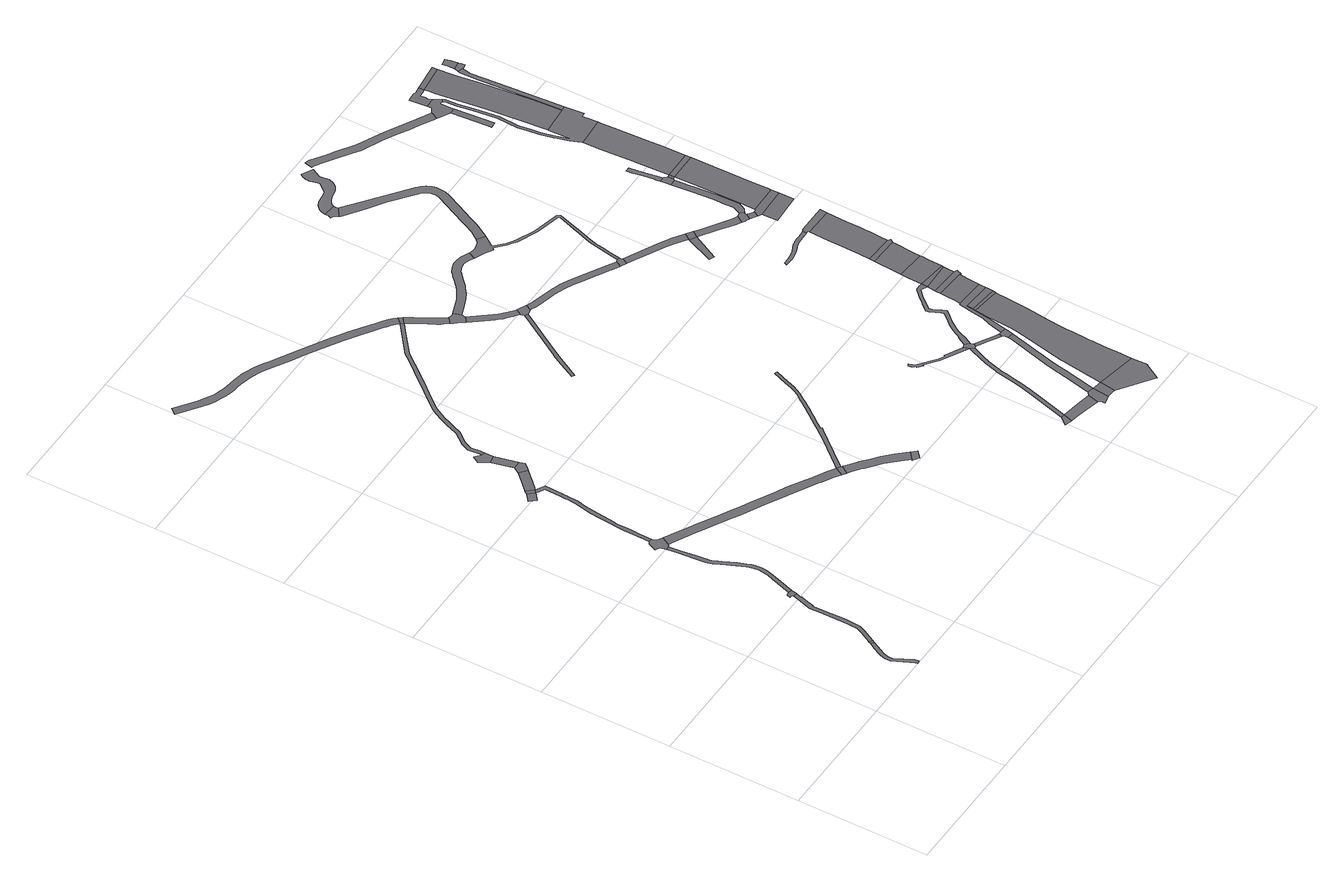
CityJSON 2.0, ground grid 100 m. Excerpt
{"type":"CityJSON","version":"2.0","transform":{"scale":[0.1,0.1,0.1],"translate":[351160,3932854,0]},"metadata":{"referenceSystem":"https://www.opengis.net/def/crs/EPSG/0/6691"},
"CityObjects":{
"road1":{"type":"Road","attributes":{"RoadStructureAttribute.sectionType":"1"},"geometry":[{"type":"MultiSurface","lod":"1","boundaries":[[[0,1,2,3,4,5,6,7,8,9,10,11,12,13,14,15,16]]]}]},
"road2":{"type":"Road","geometry":[{"type":"MultiSurface","lod":"1","boundaries":[[[15,17,18,19,16]]]}]},
"road3":{"type":"Road","attributes":{"RoadStructureAttribute.sectionType":"1"},"geometry":[{"type":"MultiSurface","lod":"1","boundaries":[[[20,21,22,23,24,25,26,27,28,29,30,31,18,17,32,33,34,35,36,37,38,39,40,41,42,43,44,45,46,47,48,49,50,51]]]}]},
"road4":{"type":"Road","geometry":[{"type":"MultiSurface","lod":"1","boundaries":[[[52,51,50,53,54,55,56,57,58]]]}]},
"road5":{"type":"Road","attributes":{"RoadStructureAttribute.sectionType":"1"},"geometry":[{"type":"MultiSurface","lod":"1","boundaries":[[[59,60,61,62,63,64,65,66,67,68,69,70,71,72,73,74,75,76,56,55,77,78,79,80,81,82,83,84,85,86,87,88,89,90,91,92,93,94,95,96,97]]]}]},
"road6":{"type":"Road","geometry":[{"type":"MultiSurface","lod":"1","boundaries":[[[98,99,100,101,102,103,104,105,106,107,108,59,97]]]}]},
"road7":{"type":"Road","attributes":{"RoadStructureAttribute.sectionType":"1"},"geometry":[{"type":"MultiSurface","lod":"1","boundaries":[[[109,110,111,112,113,114,115,116,117,118,119,120,121,122,123,104,103,124,125,126,127,128,129,130,131,132,133,134,135,136,137,138,139]]]}]},
"road8":{"type":"Road","attributes":{"RoadStructureAttribute.sectionType":"7"},"geometry":[{"type":"MultiSurface","lod":"1","boundaries":[[[139,140,141,142]]]}]},
"road9":{"type":"Road","geometry":[{"type":"MultiSurface","lod":"1","boundaries":[[[140,139,138,143]]]}]},
"road10":{"type":"Road","attributes":{"RoadStructureAttribute.sectionType":"7"},"geometry":[{"type":"MultiSurface","lod":"1","boundaries":[[[144,145,146,147,148,143,138,149,150,151,152,153]]]}]},
"road11":{"type":"Road","geometry":[{"type":"MultiSurface","lod":"1","boundaries":[[[154,153,152,155,156,157]]]}]},
"road12":{"type":"Road","geometry":[{"type":"MultiSurface","lod":"1","boundaries":[[[158,159,160,161,162,163,164,165]]]}]},
"road13":{"type":"Road","attributes":{"RoadStructureAttribute.sectionType":"1"},"geometry":[{"type":"MultiSurface","lod":"1","boundaries":[[[159,158,154,157]]]}]},
"road14":{"type":"Road","attributes":{"RoadStructureAttribute.sectionType":"1"},"geometry":[{"type":"MultiSurface","lod":"1","boundaries":[[[166,167,168,169,170,171,172,173,174,175,176,177,178,179,180,181,182,99,98,183,184,185,186,187,188,189,190,191,192,193,194,195,196,197,198]]]}]},
"road15":{"type":"Road","geometry":[{"type":"MultiSurface","lod":"1","boundaries":[[[197,199,200,201,202,198]]]}]},
"road16":{"type":"Road","attributes":{"RoadStructureAttribute.sectionType":"1"},"geometry":[{"type":"MultiSurface","lod":"1","boundaries":[[[203,204,205,206,207,208,209,210,211,212,213,214,215,216,217,218,219,220,221,222,223,224,225,226,227,228,229,230,231,232,233,234,235,236,237,238,239,240,241,242,243,244,245,246,247,248,249,250,251,252,253,254,255,256,257,258,259,260]]]}]},
"road17":{"type":"Road","attributes":{"RoadStructureAttribute.sectionType":"1"},"geometry":[{"type":"MultiSurface","lod":"1","boundaries":[[[199,261,262,263,264,265,266,267,268,269,270,271,272,273,274,275,276,200]]]}]},
"road18":{"type":"Road","attributes":{"RoadStructureAttribute.sectionType":"1"},"geometry":[{"type":"MultiSurface","lod":"1","boundaries":[[[277,278,279,280,281,282,283,284,259,285,286,287,288,289,290,291,292,293,294,295,296,297,298,299,300,301,302,162,161,303,304,305,306,307,308,309,310,311,312,313,314,315,316,317,318,284,319,320,321,322,323,324,325]]]}]},
"road19":{"type":"Road","geometry":[{"type":"MultiSurface","lod":"1","boundaries":[[[269,268,326,327,328]]]}]},
"road20":{"type":"Road","attributes":{"RoadStructureAttribute.sectionType":"1"},"geometry":[{"type":"MultiSurface","lod":"1","boundaries":[[[329,330,331,332,333,334,335,336,337,338,339,340,341,342,343,344,345,346,347,348,349,350,351,352,353,354,355,356,357,358,359,360,361,362,363,364,365,202,201]]]}]},
"road21":{"type":"Road","geometry":[{"type":"MultiSurface","lod":"1","boundaries":[[[259,284,283,366,260]]]}]},
"road22":{"type":"Road","attributes":{"RoadStructureAttribute.sectionType":"1"},"geometry":[{"type":"MultiSurface","lod":"1","boundaries":[[[367,368,369,370,371,372,373,374,375,376,377,378]]]}]},
"road23":{"type":"Road","geometry":[{"type":"MultiSurface","lod":"1","boundaries":[[[379,380,381,382,383,384,385,277,325]]]}]},
"road24":{"type":"Road","geometry":[{"type":"MultiSurface","lod":"1","boundaries":[[[386,387,388,389]]]}]},
"road25":{"type":"Road","attributes":{"RoadStructureAttribute.sectionType":"1"},"geometry":[{"type":"MultiSurface","lod":"1","boundaries":[[[390,391,392,393,394,395,396,397,398,399,400,401,402,382,381,403,404,405,406,407,408,409,410,411,412,413,414,415,416]]]}]},
"road26":{"type":"Road","geometry":[{"type":"MultiSurface","lod":"1","boundaries":[[[417,418,419,420,416,415,367,378]]]}]},
"road27":{"type":"Road","attributes":{"RoadStructureAttribute.sectionType":"1"},"geometry":[{"type":"MultiSurface","lod":"1","boundaries":[[[387,421,422,423,424,425,426,388]]]}]},
"road28":{"type":"Road","attributes":{"RoadStructureAttribute.sectionType":"1"},"geometry":[{"type":"MultiSurface","lod":"1","boundaries":[[[427,428,429,430,431,432,433,434,435,436,437,438,439,440,441,442,443,444,445,446,447,448,449,450,451,452,453,454,455,456,457,458,384,383,459,460,461,462,463,464,465,466,467,468,469,470,471,472,473,474,475,476,477,478,479,480,481,482,483,484,485,486,487,488,489]]]}]},
"road29":{"type":"Road","attributes":{"RoadStructureAttribute.sectionType":"1"},"geometry":[{"type":"MultiSurface","lod":"1","boundaries":[[[490,491,492,493,494,495,496,497,498,499,389,388,500,501,502,503,504,505,506,507,508,509,510,511,512,513]]]}]},
"road30":{"type":"Road","geometry":[{"type":"MultiSurface","lod":"1","boundaries":[[[425,424,514,515,516,517,518,519,520,521]]]}]},
"road31":{"type":"Road","attributes":{"RoadStructureAttribute.sectionType":"7"},"geometry":[{"type":"MultiSurface","lod":"1","boundaries":[[[522,523,520,519,524,525,526,527]]]}]},
"road32":{"type":"Road","attributes":{"RoadStructureAttribute.sectionType":"1"},"geometry":[{"type":"MultiSurface","lod":"1","boundaries":[[[528,529,530,531,532,533,534,535,536,537,538,539,540,541,542,543,544,545,546,547,548,549,513]]]}]},
"road33":{"type":"Road","attributes":{"RoadStructureAttribute.sectionType":"1"},"geometry":[{"type":"MultiSurface","lod":"1","boundaries":[[[550,551,552,553,554,555,556,557,558,559,560,418,417,561,562,563,564,565,566,567,568,569,570,571,572,573,574]]]}]},
"road34":{"type":"Road","attributes":{"RoadStructureAttribute.sectionType":"1"},"geometry":[{"type":"MultiSurface","lod":"1","boundaries":[[[520,575,576,577,578,579,580,581,582,583,584,585,586,587,588,589,521]]]}]},
"road35":{"type":"Road","geometry":[{"type":"MultiSurface","lod":"1","boundaries":[[[590,591,527,526,592,593,594]]]}]},
"road36":{"type":"Road","geometry":[{"type":"MultiSurface","lod":"1","boundaries":[[[512,595,596,597,598,528,513]]]}]},
"road37":{"type":"Road","attributes":{"RoadStructureAttribute.sectionType":"1"},"geometry":[{"type":"MultiSurface","lod":"1","boundaries":[[[599,600,601,602,596,595,603,604,605]]]}]},
"road38":{"type":"Road","geometry":[{"type":"MultiSurface","lod":"1","boundaries":[[[606,607,608,609,610,611,612,613,614]]]}]},
"road39":{"type":"Road","geometry":[{"type":"MultiSurface","lod":"1","boundaries":[[[615,616,617,618,619,599,605,620,621,622,583,582]]]}]},
"road40":{"type":"Road","geometry":[{"type":"MultiSurface","lod":"1","boundaries":[[[623,624,625,626,627,628,629,630,631,632,633,634,635,636,489,488,637,638,639,640,641,642,643,644,645,646,647,648,649,650,651,652,653,654,655,656,657,658,659,660,661,662,663,664,665,666,667,668,669,670,671,672,673]]]}]},
"road41":{"type":"Road","geometry":[{"type":"MultiSurface","lod":"1","boundaries":[[[674,657,656,574,573,675,676]]]}]},
"road42":{"type":"Road","attributes":{"function":"2","RoadStructureAttribute.sectionType":"1"},"geometry":[{"type":"MultiSurface","lod":"1","boundaries":[[[677,678,679,680,681,682,683,684,685,686,687,688,689,690,691,692,693,694,695,696,697,698,699,700,701,702,703,704,527,591]]]}]},
"road43":{"type":"Road","attributes":{"RoadStructureAttribute.sectionType":"1"},"geometry":[{"type":"MultiSurface","lod":"1","boundaries":[[[705,706,707,708,709,710,711,712,713,714,715,716,717,718,719,720,721,722,723,724,725,726,727,728,729,730,731,732,598,597,733,734,735,736,737,738,739,740,741,742,743,744,745,746,747,748,749,750,751,752,753,754,755,756]]]}]},
"road44":{"type":"Road","attributes":{"RoadStructureAttribute.sectionType":"1"},"geometry":[{"type":"MultiSurface","lod":"1","boundaries":[[[757,758,759,760,761,762,763,764,765,766,767,768,769,770,771,772,773,774,775,776,777,778,779,780,611,610,781,782,783,784,785,786,787,788,789,790,791,792,793,794,795,796,797,798,799,800,801,802,803,804,805,806,807,625,624]]]}]},
"road45":{"type":"Road","attributes":{"RoadStructureAttribute.sectionType":"1"},"geometry":[{"type":"MultiSurface","lod":"1","boundaries":[[[613,808,809,810,811,812,813,814,815,816,817,818,819,820,821,822,823,824,825,826,827,828,829,830,831,832,833,834,835,836,837,838,839,840,841,842,843,844,845,846,847,848,849,850,851,852,853,614]]]}]},
"road46":{"type":"Road","attributes":{"RoadStructureAttribute.sectionType":"1"},"geometry":[{"type":"MultiSurface","lod":"1","boundaries":[[[854,855,856,857,676,675,858,859,860,861,862]]]}]},
"road47":{"type":"Road","geometry":[{"type":"MultiSurface","lod":"1","boundaries":[[[863,864,865,866,867,868,869,870,871,872,873,874,875,617,616,876,877,878,879,880]]]}]},
"road48":{"type":"Road","geometry":[{"type":"MultiSurface","lod":"1","boundaries":[[[881,882,883,693,692]]]}]},
"road49":{"type":"Road","attributes":{"RoadStructureAttribute.sectionType":"1"},"geometry":[{"type":"MultiSurface","lod":"1","boundaries":[[[883,882,884,863,880]]]}]},
"road50":{"type":"Road","attributes":{"function":"2","RoadStructureAttribute.sectionType":"7"},"geometry":[{"type":"MultiSurface","lod":"1","boundaries":[[[885,886,887,888,889,865,864,890,891,892]]]}]},
"road51":{"type":"Road","geometry":[{"type":"MultiSurface","lod":"1","boundaries":[[[893,894,895,854,862]]]}]},
"road52":{"type":"Road","geometry":[{"type":"MultiSurface","lod":"1","boundaries":[[[896,897,898,899,900,901,902,903,904,905,885,892]]]}]},
"road53":{"type":"Road","attributes":{"RoadStructureAttribute.sectionType":"1"},"geometry":[{"type":"MultiSurface","lod":"1","boundaries":[[[903,906,907,908,756,909,904]]]}]},
"road54":{"type":"Road","geometry":[{"type":"MultiSurface","lod":"1","boundaries":[[[705,756,908,910]]]}]},
"road55":{"type":"Road","attributes":{"RoadStructureAttribute.sectionType":"1"},"geometry":[{"type":"MultiSurface","lod":"1","boundaries":[[[911,912,913,914,895,894,893,915,916,894,917,918,919]]]}]},
"road56":{"type":"Road","attributes":{"RoadStructureAttribute.sectionType":"1"},"geometry":[{"type":"MultiSurface","lod":"1","boundaries":[[[920,921,922,923,924,925,926,927,928,929,930,931,932,933,934,935,936,937,938,939,940]]]}]},
"road57":{"type":"Road","attributes":{"function":"2","RoadStructureAttribute.sectionType":"7"},"geometry":[{"type":"MultiSurface","lod":"1","boundaries":[[[941,942,943,944,945,946,705,910]]]}]},
"road58":{"type":"Road","attributes":{"function":"2","RoadStructureAttribute.sectionType":"1"},"geometry":[{"type":"MultiSurface","lod":"1","boundaries":[[[943,947,948,949,950,951,952,944]]]}]},
"road59":{"type":"Road","geometry":[{"type":"MultiSurface","lod":"1","boundaries":[[[953,950,949,954,955]]]}]},
"road60":{"type":"Road","geometry":[{"type":"MultiSurface","lod":"1","boundaries":[[[956,957,958,959,960,961,962,963,964,911,919]]]}]},
"road61":{"type":"Road","attributes":{"function":"2","RoadStructureAttribute.sectionType":"1"},"geometry":[{"type":"MultiSurface","lod":"1","boundaries":[[[965,966,967,968,969,970,971,972,973,974,953,955]]]}]},
"road62":{"type":"Road","attributes":{"RoadStructureAttribute.sectionType":"1"},"geometry":[{"type":"MultiSurface","lod":"1","boundaries":[[[975,976,977,978,960,959]]]}]},
"road63":{"type":"Road","geometry":[{"type":"MultiSurface","lod":"1","boundaries":[[[939,979,980,971,970,981,982,983,984,985,986,987,940]]]}]},
"road64":{"type":"Road","attributes":{"RoadStructureAttribute.sectionType":"1"},"geometry":[{"type":"MultiSurface","lod":"1","boundaries":[[[988,989,990,991,992,993,994,995,996,997,998,999,1000,1001,1002,1003,1004,1005,1006,1007,1008,1009,1010,1011,1012]]]}]},
"road65":{"type":"Road","attributes":{"RoadStructureAttribute.sectionType":"1"},"geometry":[{"type":"MultiSurface","lod":"1","boundaries":[[[1013,1014,1015,1016,1017,1018,1019,1020,1021,963,962,1022,1023,1024,1025,1026,1027,1028,1029,1030,1031,1032]]]}]},
"road66":{"type":"Road","geometry":[{"type":"MultiSurface","lod":"1","boundaries":[[[1033,1034,1035,1036]]]}]},
"road67":{"type":"Road","geometry":[{"type":"MultiSurface","lod":"1","boundaries":[[[1037,1038,1039,976,975,1040,1033,1036,1041]]]}]},
"road68":{"type":"Road","geometry":[{"type":"MultiSurface","lod":"1","boundaries":[[[1042,1043,1044,1045,1046,1047,1048,1049,1013,1032]]]}]},
"road69":{"type":"Road","attributes":{"RoadStructureAttribute.sectionType":"1"},"geometry":[{"type":"MultiSurface","lod":"1","boundaries":[[[1050,1051,1052,1053,1054,1055,1056,1057,1047,1046]]]}]},
"road70":{"type":"Road","attributes":{"RoadStructureAttribute.sectionType":"6"},"geometry":[{"type":"MultiSurface","lod":"1","boundaries":[[[1058,1059,1043,1042,1060,1061]]]}]},
"road71":{"type":"Road","attributes":{"function":"2","RoadStructureAttribute.sectionType":"1"},"geometry":[{"type":"MultiSurface","lod":"1","boundaries":[[[1062,1063,1064,1065,1066,1067,1068,1061,1069,1070,1071,1072,1037,1041]]]}]},
"road72":{"type":"Road","geometry":[{"type":"MultiSurface","lod":"1","boundaries":[[[1068,1073,1058,1061]]]}]},
"road73":{"type":"Road","attributes":{"function":"2","RoadStructureAttribute.sectionType":"1"},"geometry":[{"type":"MultiSurface","lod":"1","boundaries":[[[1074,1075,1076,1077,1078,1079,1080,1081,1082,1083,1058,1073]]]}]},
"road74":{"type":"Road","attributes":{"RoadStructureAttribute.sectionType":"1"},"geometry":[{"type":"MultiSurface","lod":"1","boundaries":[[[1084,1085,1086,1087,1088]]]}]},
"road75":{"type":"Road","geometry":[{"type":"MultiSurface","lod":"1","boundaries":[[[1089,1090,1091,1092,1093,1094,1095,988,1012,1096,1097,1088,1087,1098,1099,1100,1101,1102]]]}]},
"road76":{"type":"Road","attributes":{"RoadStructureAttribute.sectionType":"7"},"geometry":[{"type":"MultiSurface","lod":"1","boundaries":[[[1103,1104,1105,1106,1107,1108,1109,1110,1111,1112,1113,1114,1115,1116,1117,1118,1094,1093]]]}]},
"road77":{"type":"Road","geometry":[{"type":"MultiSurface","lod":"1","boundaries":[[[1119,1120,1121,1122,1123,1124,1125,1126,1127,1128,1129,1130,1131,1132,1133,1134,1135,1136,1137,1089,1102,1138,1139,1140,1141,1142,1143,1144,1145,1146,1147,1148,1149,1150,1151,1079,1078,1152,1153,1154]]]}]},
"road78":{"type":"Road","attributes":{"function":"2","RoadStructureAttribute.sectionType":"1"},"geometry":[{"type":"MultiSurface","lod":"1","boundaries":[[[1155,1156,1157,1158,1159,1160,1108,1161,1162,1163,1164,1165,1124,1123]]]}]},
"road79":{"type":"Road","geometry":[{"type":"MultiSurface","lod":"1","boundaries":[[[1108,1160,1166,1109]]]}]},
"road80":{"type":"Road","attributes":{"RoadStructureAttribute.sectionType":"1"},"geometry":[{"type":"MultiSurface","lod":"1","boundaries":[[[1167,1168,1169,1170,1171,1172,1173,1174,1175,1176,1177,1178,1179,1180,1122,1121]]]}]},
"road81":{"type":"Road","geometry":[{"type":"MultiSurface","lod":"1","boundaries":[[[1181,1182,1174,1173,1183,1184,1185,1186,1187]]]}]},
"road82":{"type":"Road","attributes":{"RoadStructureAttribute.sectionType":"1"},"geometry":[{"type":"MultiSurface","lod":"1","boundaries":[[[1186,1188,1189,1190,1191,1187]]]}]}
},
"vertices":[
[509,323,0],[483,273,0],[473,254,0],[461,213,0],[461,167,0],[519,50,0],[529,32,0],[533,1,0],[561,6,0],[555,40,0],[489,173,0],[489,209,0],[499,244,0],[516,276,0],[535,313,0],[558,354,0],[534,368,0],
[568,372,0],[544,386,0],[539,387,0],
[648,1014,0],[643,997,0],[622,932,0],[612,898,0],[609,881,0],[612,801,0],[613,782,0],[613,781,0],[618,642,0],[618,638,0],[611,520,0],[594,476,0],[587,406,0],[619,465,0],[638,514,0],[645,616,0],[646,627,0],[646,630,0],[646,646,0],[641,793,0],[638,877,0],[639,886,0],[646,884,0],[646,890,0],[649,897,0],[661,937,0],[675,984,0],[677,990,0],[671,992,0],[677,1014,0],[684,1034,0],[658,1043,0],
[656,1049,0],[688,1044,0],[691,1065,0],[695,1079,0],[671,1087,0],[642,1082,0],[635,1054,0],
[600,1993,0],[608,1910,0],[619,1795,0],[625,1740,0],[629,1708,0],[630,1693,0],[640,1662,0],[648,1644,0],[663,1611,0],[665,1607,0],[705,1518,0],[731,1450,0],[738,1431,0],[744,1406,0],[750,1370,0],[740,1303,0],[738,1290,0],[724,1247,0],[749,1239,0],[764,1284,0],[771,1320,0],[773,1338,0],[778,1370,0],[775,1392,0],[772,1410,0],[767,1439,0],[756,1469,0],[733,1529,0],[691,1623,0],[680,1646,0],[671,1667,0],[668,1672,0],[660,1699,0],[658,1717,0],[655,1743,0],[649,1798,0],[637,1907,0],[629,1983,0],[627,1996,0],
[645,2009,0],[681,2073,0],[655,2088,0],[646,2091,0],[630,2117,0],[630,2130,0],[602,2131,0],[584,2121,0],[553,2057,0],[587,2040,0],[598,2007,0],
[669,2982,0],[663,2858,0],[663,2827,0],[663,2819,0],[663,2812,0],[659,2742,0],[645,2678,0],[633,2612,0],[623,2517,0],[614,2436,0],[609,2404,0],[608,2348,0],[607,2324,0],[606,2284,0],[606,2259,0],[632,2226,0],[634,2284,0],[635,2325,0],[636,2405,0],[640,2432,0],[650,2514,0],[660,2608,0],[672,2674,0],[687,2739,0],[690,2813,0],[690,2824,0],[691,2855,0],[691,2858,0],[696,2997,0],[631,3036,0],[608,3017,0],
[568,3062,0],[511,3018,0],[550,2973,0],
[585,3088,0],
[703,3209,0],[649,3153,0],[630,3134,0],[609,3112,0],[592,3095,0],[645,3047,0],[694,3096,0],[712,3116,0],[765,3170,0],[711,3217,0],
[740,3262,0],[775,3181,0],[810,3224,0],[800,3265,0],
[700,3428,0],[759,3442,0],[756,3452,0],[759,3506,0],[732,3508,0],[699,3542,0],[689,3548,0],[654,3499,0],
[1788,1466,0],[1763,1481,0],[1708,1513,0],[1592,1579,0],[1531,1613,0],[1474,1643,0],[1454,1654,0],[1305,1734,0],[1294,1739,0],[1191,1795,0],[1137,1824,0],[1074,1858,0],[1041,1876,0],[892,1958,0],[888,1961,0],[810,2003,0],[795,2011,0],[855,1899,0],[859,1897,0],[1040,1797,0],[1050,1792,0],[1057,1788,0],[1129,1749,0],[1272,1672,0],[1297,1659,0],[1457,1574,0],[1490,1556,0],[1497,1552,0],[1673,1453,0],[1681,1448,0],[1752,1406,0],[1813,1368,0],[1845,1431,0],
[1841,1349,0],[1880,1407,0],[1873,1414,0],[1851,1434,0],
[1539,4691,0],[1515,4714,0],[1485,4737,0],[1457,4757,0],[1401,4795,0],[1367,4819,0],[1341,4837,0],[1271,4885,0],[1222,4915,0],[1176,4945,0],[967,5065,0],[848,5133,0],[756,5185,0],[732,5199,0],[689,5224,0],[650,5243,0],[642,5246,0],[611,5260,0],[570,5273,0],[529,5283,0],[487,5291,0],[446,5297,0],[415,5301,0],[386,5306,0],[345,5319,0],[304,5332,0],[268,5349,0],[234,5368,0],[193,5392,0],[39,5505,0],[4,5459,0],[160,5341,0],[203,5314,0],[245,5292,0],[284,5275,0],[331,5259,0],[372,5247,0],[408,5239,0],[438,5235,0],[480,5230,0],[515,5223,0],[555,5213,0],[590,5201,0],[627,5187,0],[656,5173,0],[724,5134,0],[847,5063,0],[934,5014,0],[1147,4891,0],[1192,4863,0],[1239,4832,0],[1413,4714,0],[1423,4707,0],[1449,4689,0],[1473,4670,0],[1498,4647,0],[1517,4625,0],[1560,4669,0],
[1874,1327,0],[1936,1280,0],[1943,1274,0],[1954,1265,0],[1987,1237,0],[2048,1185,0],[2114,1121,0],[2180,1049,0],[2236,1092,0],[2164,1170,0],[2095,1237,0],[2033,1290,0],[1980,1335,0],[1964,1346,0],[1915,1384,0],[1888,1402,0],
[1740,4381,0],[1716,4414,0],[1706,4431,0],[1697,4446,0],[1615,4588,0],[1593,4622,0],[1581,4639,0],[1533,4603,0],[1468,4587,0],[1293,4449,0],[1286,4440,0],[1268,4419,0],[1180,4312,0],[1080,4192,0],[1068,4177,0],[1032,4134,0],[934,4019,0],[910,3974,0],[880,3917,0],[850,3845,0],[842,3824,0],[820,3765,0],[757,3685,0],[753,3680,0],[724,3616,0],[731,3542,0],[759,3508,0],[759,3543,0],[752,3611,0],[778,3669,0],[844,3751,0],[867,3814,0],[874,3830,0],[891,3871,0],[905,3906,0],[957,4004,0],[1053,4116,0],[1089,4160,0],[1201,4294,0],[1286,4397,0],[1313,4430,0],[1479,4561,0],[1548,4582,0],[1564,4556,0],[1614,4467,0],[1644,4414,0],[1656,4394,0],[1667,4378,0],[1692,4346,0],
[2173,1039,0],[2218,1009,0],[2270,1056,0],
[1879,1422,0],[2048,1620,0],[2089,1670,0],[2108,1693,0],[2109,1695,0],[2124,1712,0],[2117,1718,0],[2150,1763,0],[2192,1818,0],[2206,1838,0],[2242,1884,0],[2250,1895,0],[2281,1938,0],[2301,1969,0],[2330,2010,0],[2348,2045,0],[2365,2079,0],[2386,2139,0],[2427,2245,0],[2408,2253,0],[2367,2146,0],[2346,2086,0],[2331,2054,0],[2313,2021,0],[2283,1980,0],[2262,1951,0],[2240,1920,0],[2232,1909,0],[2218,1891,0],[2188,1852,0],[2132,1777,0],[2085,1713,0],[2084,1712,0],[2066,1689,0],[2025,1639,0],[1976,1582,0],[1866,1452,0],
[1574,4647,0],
[2019,3960,0],[1794,3598,0],[1793,3596,0],[1764,3544,0],[1680,3390,0],[1702,3378,0],[1773,3507,0],[1790,3538,0],[1815,3584,0],[1923,3758,0],[1994,3873,0],[2039,3944,0],
[1708,4323,0],[1723,4305,0],[1759,4259,0],[1799,4291,0],[1805,4321,0],[1784,4378,0],[1768,4372,0],
[2989,346,0],[3046,331,0],[3067,400,0],[3040,405,0],
[2027,4040,0],[2016,4049,0],[2001,4058,0],[1993,4065,0],[1990,4068,0],[1976,4080,0],[1964,4090,0],[1953,4100,0],[1941,4114,0],[1930,4126,0],[1922,4136,0],[1918,4139,0],[1918,4140,0],[1860,4132,0],[1863,4128,0],[1880,4106,0],[1893,4093,0],[1903,4081,0],[1917,4066,0],[1931,4053,0],[1944,4042,0],[1957,4030,0],[1971,4018,0],[1987,4007,0],[1999,3999,0],[2012,3990,0],[2037,4033,0],
[2083,3955,0],[2104,4000,0],[2089,4008,0],[2063,4020,0],
[3058,328,0],[3119,314,0],[3185,300,0],[3290,276,0],[3311,359,0],[3203,377,0],
[2328,4589,0],[2308,4599,0],[2293,4605,0],[2280,4610,0],[2268,4614,0],[2257,4616,0],[2245,4619,0],[2232,4620,0],[2220,4620,0],[2208,4620,0],[2196,4619,0],[2183,4617,0],[2171,4613,0],[2159,4609,0],[2145,4603,0],[2131,4596,0],[2121,4589,0],[2111,4581,0],[2102,4573,0],[2093,4565,0],[2054,4526,0],[2036,4510,0],[2019,4495,0],[2012,4489,0],[1998,4478,0],[1980,4466,0],[1965,4455,0],[1949,4446,0],[1933,4437,0],[1916,4429,0],[1899,4422,0],[1882,4415,0],[1902,4358,0],[1930,4370,0],[1946,4377,0],[1964,4385,0],[1979,4393,0],[1995,4403,0],[2007,4411,0],[2019,4420,0],[2034,4431,0],[2049,4442,0],[2057,4448,0],[2063,4453,0],[2066,4455,0],[2077,4465,0],[2086,4474,0],[2130,4517,0],[2139,4525,0],[2148,4533,0],[2157,4541,0],[2168,4547,0],[2179,4552,0],[2190,4556,0],[2203,4558,0],[2215,4560,0],[2226,4560,0],[2239,4559,0],[2251,4556,0],[2262,4553,0],[2273,4548,0],[2310,4531,0],[2335,4585,0],
[3283,1261,0],[3274,1241,0],[3239,1160,0],[3219,1104,0],[3200,1046,0],[3184,985,0],[3179,962,0],[3166,884,0],[3151,800,0],[3124,702,0],[3073,420,0],[3141,664,0],[3156,717,0],[3178,794,0],[3190,865,0],[3203,938,0],[3206,957,0],[3213,984,0],[3227,1038,0],[3245,1095,0],[3265,1149,0],[3299,1230,0],[3305,1242,0],[3285,1266,0],
[3295,272,0],[3298,269,0],[3304,257,0],[3309,227,0],[3365,239,0],[3369,243,0],[3385,368,0],[3339,379,0],
[3446,357,0],[3428,360,0],[3407,240,0],[3425,239,0],[3443,236,0],[3460,354,0],
[3270,1308,0],[3141,1379,0],[3133,1371,0],[3093,1393,0],[2964,1495,0],[2958,1504,0],[2951,1518,0],[2949,1526,0],[2947,1533,0],[2946,1539,0],[2930,1532,0],[2931,1521,0],[2932,1510,0],[2934,1503,0],[2938,1495,0],[2942,1490,0],[2952,1482,0],[2945,1473,0],[2982,1443,0],[2989,1452,0],[3084,1377,0],[3271,1274,0],
[2709,3738,0],[2520,3846,0],[2454,3883,0],[2391,3913,0],[2363,3922,0],[2316,3938,0],[2302,3943,0],[2163,3979,0],[2144,3985,0],[2127,3991,0],[2113,3996,0],[2094,3950,0],[2111,3943,0],[2129,3937,0],[2149,3931,0],[2287,3896,0],[2297,3892,0],[2372,3866,0],[2431,3838,0],[2496,3802,0],[2501,3799,0],[2685,3694,0],[2690,3691,0],[2750,3660,0],[2773,3704,0],
[3412,496,0],[3435,612,0],[3449,690,0],[3467,762,0],[3480,815,0],[3499,887,0],[3521,970,0],[3551,1094,0],[3509,1104,0],[3503,1078,0],[3474,958,0],[3423,767,0],[3403,692,0],[3381,584,0],[3340,386,0],
[3766,177,0],[3763,299,0],[3690,58,0],[3692,58,0],[3764,177,0],
[3320,1244,0],[3334,1265,0],[3329,1290,0],[3299,1319,0],
[3503,1171,0],[3482,1180,0],[3480,1181,0],[3429,1211,0],[3421,1186,0],[3459,1165,0],[3492,1144,0],
[2155,5571,0],[2144,5547,0],[2167,5536,0],[2180,5510,0],[2183,5506,0],[2250,5553,0],[2247,5570,0],[2248,5587,0],[2154,5594,0],
[3555,1112,0],[3565,1160,0],[3522,1168,0],[3517,1168,0],[3504,1171,0],[3504,1134,0],[3506,1132,0],[3508,1122,0],
[2470,4490,0],[2526,4573,0],[2470,4610,0],[2462,4603,0],[2451,4594,0],[2440,4587,0],[2431,4583,0],[2420,4580,0],[2406,4577,0],[2394,4575,0],[2382,4574,0],[2370,4575,0],[2358,4578,0],[2346,4581,0],[2374,4501,0],[2382,4497,0],[2447,4460,0],[2459,4475,0],[2533,4406,0],[2559,4389,0],[2595,4365,0],[2748,4299,0],[2934,4255,0],[2936,4238,0],[2894,4111,0],[2875,4057,0],[2863,4024,0],[2851,3988,0],[2837,3943,0],[2836,3940,0],[2832,3930,0],[2818,3847,0],[2806,3778,0],[2794,3713,0],[2814,3710,0],[2830,3804,0],[2835,3833,0],[2850,3916,0],[2851,3926,0],[2872,3988,0],[2886,4030,0],[2893,4052,0],[2911,4104,0],[2959,4251,0],[2945,4273,0],[2754,4317,0],[2734,4326,0],[2603,4382,0],[2569,4404,0],[2543,4421,0],[2472,4489,0],
[2812,3700,0],[2793,3637,0],[2818,3684,0],
[3764,421,0],[3764,490,0],[3767,583,0],[3767,585,0],[3767,608,0],[3767,621,0],[3768,641,0],[3768,662,0],[3775,781,0],[3775,812,0],[3778,858,0],[3789,955,0],[3809,1140,0],[3824,1320,0],[3827,1378,0],[3828,1397,0],[3617,1421,0],[3605,1321,0],[3597,1191,0],[3595,1154,0],[3593,1136,0],[3585,1076,0],[3564,965,0],[3539,850,0],[3518,747,0],[3507,694,0],[3501,660,0],[3479,492,0],
[3645,1859,0],[3634,1861,0],[3622,1864,0],[3583,1863,0],[3535,1813,0],[3531,1809,0],[3526,1803,0],[3521,1798,0],[3496,1770,0],[3491,1764,0],[3485,1757,0],[3450,1717,0],[3441,1704,0],[3440,1679,0],[3460,1640,0],[3477,1606,0],[3481,1596,0],[3481,1590,0],[3481,1585,0],[3479,1581,0],[3470,1570,0],[3460,1558,0],[3413,1506,0],[3411,1504,0],[3374,1451,0],[3337,1378,0],[3332,1382,0],[3300,1323,0],[3356,1343,0],[3377,1392,0],[3385,1414,0],[3397,1437,0],[3433,1487,0],[3441,1497,0],[3482,1542,0],[3511,1576,0],[3516,1586,0],[3515,1591,0],[3500,1618,0],[3476,1664,0],[3473,1672,0],[3471,1685,0],[3469,1700,0],[3502,1740,0],[3511,1750,0],[3515,1755,0],[3532,1774,0],[3549,1792,0],[3590,1836,0],[3598,1835,0],[3608,1829,0],[3641,1810,0],
[2571,4642,0],[2580,4658,0],[2595,4689,0],[2605,4710,0],[2624,4751,0],[2650,4804,0],[2728,4967,0],[2736,4983,0],[2752,5023,0],[2756,5056,0],[2755,5090,0],[2755,5097,0],[2753,5110,0],[2748,5126,0],[2744,5137,0],[2739,5149,0],[2733,5160,0],[2726,5170,0],[2719,5180,0],[2711,5189,0],[2700,5200,0],[2687,5213,0],[2507,5352,0],[2380,5450,0],[2190,5496,0],[2200,5486,0],[2341,5389,0],[2469,5302,0],[2645,5166,0],[2653,5159,0],[2663,5151,0],[2670,5140,0],[2677,5130,0],[2682,5119,0],[2686,5108,0],[2690,5096,0],[2693,5084,0],[2692,5072,0],[2693,5063,0],[2691,5048,0],[2687,5036,0],[2680,5018,0],[2652,4961,0],[2608,4866,0],[2565,4777,0],[2538,4720,0],[2528,4700,0],[2522,4688,0],[2517,4677,0],[2486,4632,0],[2478,4619,0],
[2254,5601,0],[2259,5609,0],[2272,5621,0],[2282,5626,0],[2309,5637,0],[2334,5645,0],[2352,5647,0],[2359,5649,0],[2371,5653,0],[2383,5657,0],[2393,5662,0],[2405,5668,0],[2415,5675,0],[2423,5684,0],[2432,5696,0],[2441,5710,0],[2445,5722,0],[2448,5733,0],[2450,5745,0],[2451,5758,0],[2450,5770,0],[2448,5783,0],[2442,5815,0],[2478,5884,0],[2396,5928,0],[2387,5915,0],[2381,5904,0],[2377,5894,0],[2373,5880,0],[2372,5868,0],[2371,5856,0],[2371,5843,0],[2373,5836,0],[2387,5780,0],[2386,5773,0],[2335,5713,0],[2330,5708,0],[2317,5704,0],[2235,5694,0],[2228,5692,0],[2207,5681,0],[2200,5676,0],[2192,5668,0],[2176,5655,0],[2169,5643,0],[2160,5626,0],
[3236,3450,0],[3148,3511,0],[3134,3518,0],[3080,3549,0],[2873,3596,0],[2882,3591,0],[3064,3497,0],[3135,3454,0],[3204,3404,0],
[3838,1481,0],[3841,1531,0],[3621,1545,0],[3609,1544,0],[3606,1528,0],[3603,1507,0],[3601,1499,0],[3593,1451,0],[3576,1341,0],[3573,1329,0],[3569,1325,0],[3562,1305,0],[3553,1278,0],[3569,1184,0],[3581,1244,0],[3594,1309,0],[3623,1496,0],[3625,1495,0],
[3832,1397,0],[3833,1419,0],[3619,1442,0],
[3837,1466,0],
[3634,1707,0],[3631,1674,0],[3624,1579,0],[3624,1575,0],[3624,1568,0],[3843,1555,0],[3846,1605,0],[3852,1692,0],
[3204,3399,0],[3251,3371,0],[3284,3417,0],
[3854,1691,0],[3862,1686,0],[3876,1725,0],[3871,1727,0],[3871,1731,0],[3858,1732,0],[3856,1732,0],[3855,1733,0],[3637,1749,0],[3635,1724,0],
[3856,1757,0],[3857,1778,0],[3858,1818,0],[3640,1796,0],
[3861,1831,0],
[3561,3242,0],[3528,3253,0],[3356,3368,0],[3320,3392,0],[3111,3187,0],[3149,3171,0],[3372,3289,0],[3484,3213,0],[3524,3186,0],
[3610,2793,0],[3580,2791,0],[3551,2790,0],[3528,2786,0],[3524,2785,0],[3499,2776,0],[3461,2757,0],[3413,2747,0],[3384,2744,0],[3342,2742,0],[3333,2719,0],[3392,2719,0],[3424,2722,0],[3472,2732,0],[3511,2749,0],[3531,2756,0],[3554,2760,0],[3582,2762,0],[3608,2763,0],[3665,2768,0],[3662,2797,0],
[3866,1948,0],[3869,1993,0],[3870,2008,0],[3653,2026,0],[3652,2008,0],[3649,1959,0],
[3874,2075,0],[3882,2203,0],[3884,2229,0],[3666,2240,0],[3665,2216,0],[3656,2089,0],
[3668,2279,0],[3902,2258,0],[3885,2269,0],
[3546,3172,0],[3565,3167,0],[3575,3164,0],[3581,3160,0],[3606,3200,0],[3608,3214,0],[3616,3220,0],[3595,3248,0],[3591,3248,0],
[3887,2344,0],[3890,2410,0],[3891,2455,0],[3893,2490,0],[3894,2602,0],[3899,2748,0],[3683,2756,0],[3678,2607,0],[3677,2496,0],[3672,2354,0],
[3632,3129,0],[3656,3168,0],[3639,3179,0],[3615,3194,0],
[3674,2767,0],[3680,2765,0],[3899,2766,0],[3900,2789,0],[3900,2806,0],[3680,2808,0],[3679,2804,0],[3673,2800,0],[3666,2797,0],
[3349,5490,0],[3207,5567,0],[3033,5664,0],[2835,5758,0],[2702,5845,0],[2636,5889,0],[2624,5897,0],[2536,5955,0],[2503,5963,0],[2489,5905,0],[2513,5898,0],[2584,5851,0],[2638,5815,0],[2741,5746,0],[2803,5704,0],[2953,5636,0],[2994,5615,0],[3035,5592,0],[3072,5572,0],[3077,5569,0],[3134,5538,0],[3196,5504,0],[3262,5468,0],[3301,5446,0],[3319,5436,0],
[3588,3775,0],[3594,3707,0],[3599,3652,0],[3602,3629,0],[3614,3461,0],[3618,3371,0],[3621,3308,0],[3606,3275,0],[3605,3272,0],[3622,3224,0],[3629,3230,0],[3646,3242,0],[3659,3270,0],[3669,3291,0],[3672,3297,0],[3664,3464,0],[3652,3634,0],[3648,3671,0],[3638,3763,0],[3638,3779,0],
[3660,3111,0],[3668,2993,0],[3899,3009,0],[3896,3119,0],
[3677,3175,0],[3668,3169,0],[3667,3169,0],[3636,3127,0],[3894,3181,0],
[3643,3790,0],[3644,3833,0],[3641,3833,0],[3622,3852,0],[3618,3855,0],[3580,3851,0],[3583,3826,0],[3584,3816,0],
[3594,4006,0],[3588,4053,0],[3581,4102,0],[3545,4099,0],[3553,4047,0],[3560,4000,0],[3575,3902,0],[3577,3886,0],
[3662,3833,0],[3656,3833,0],[3658,3793,0],[3664,3793,0],
[3893,3214,0],[3891,3255,0],[3889,3335,0],[3887,3484,0],[3887,3506,0],[3885,3629,0],[3881,3797,0],[3670,3655,0],[3671,3618,0],[3678,3265,0],[3678,3249,0],
[3880,3837,0],
[3876,4010,0],[3870,4105,0],[3856,4386,0],[3851,4477,0],[3849,4501,0],[3629,4484,0],[3636,4362,0],[3649,4135,0],[3652,4065,0],[3661,3854,0],
[3436,5107,0],[3439,5079,0],[3483,5083,0],[3459,5385,0],[3414,5385,0],
[3495,5498,0],[3489,5506,0],[3465,5545,0],[3463,5547,0],[3462,5552,0],[3388,5545,0],[3390,5518,0],[3341,5424,0],[3357,5415,0],[3458,5389,0],[3458,5390,0],[3453,5492,0],[3458,5491,0],[3476,5486,0],
[3452,5584,0],[3451,5605,0],[3450,5641,0],[3477,5644,0],[3499,5646,0],[3512,5648,0],[3506,5690,0],[3467,5686,0],[3458,5684,0],[3448,5687,0],[3443,5689,0],[3414,5687,0],[3384,5683,0],[3380,5682,0],[3376,5682,0],[3378,5659,0],
[3872,4624,0],[3859,4745,0],[3857,4767,0],[3822,4764,0],[3821,4764,0],[3611,4746,0],[3611,4740,0],[3620,4572,0],[3583,4692,0],[3566,4778,0],[3555,4855,0],[3550,4894,0],[3544,4930,0],[3545,4948,0],[3553,5091,0],[3527,5278,0],[3513,5380,0],[3503,5484,0],[3501,5487,0],[3485,5469,0],[3493,5378,0],[3508,5275,0],[3532,5090,0],[3524,4929,0],[3535,4853,0],[3546,4775,0],[3564,4687,0],[3567,4677,0],[3576,4649,0],[3599,4570,0],[3600,4566,0],[3618,4514,0],[3627,4488,0],[3842,4587,0],[3842,4588,0],[3840,4620,0],
[3803,4991,0],[3786,5151,0],[3758,5385,0],[3742,5510,0],[3736,5566,0],[3725,5673,0],[3512,5646,0],[3518,5599,0],[3521,5572,0],[3567,5203,0],[3592,4962,0],
[3720,5715,0],
[3833,5088,0],[3813,5361,0],[3805,5471,0],[3814,5510,0],[3817,5526,0],[3819,5531,0],[3821,5534,0],[3779,5547,0],[3777,5542,0],[3773,5528,0],[3776,5479,0],[3780,5392,0],[3804,5086,0],[3808,5009,0],
[3785,5567,0],[3780,5551,0],[3856,5539,0],[3852,5570,0],[3851,5574,0],[3849,5589,0],[3788,5579,0],
[3840,5645,0],[3832,5683,0],[3782,5672,0],[3791,5624,0]
]}
